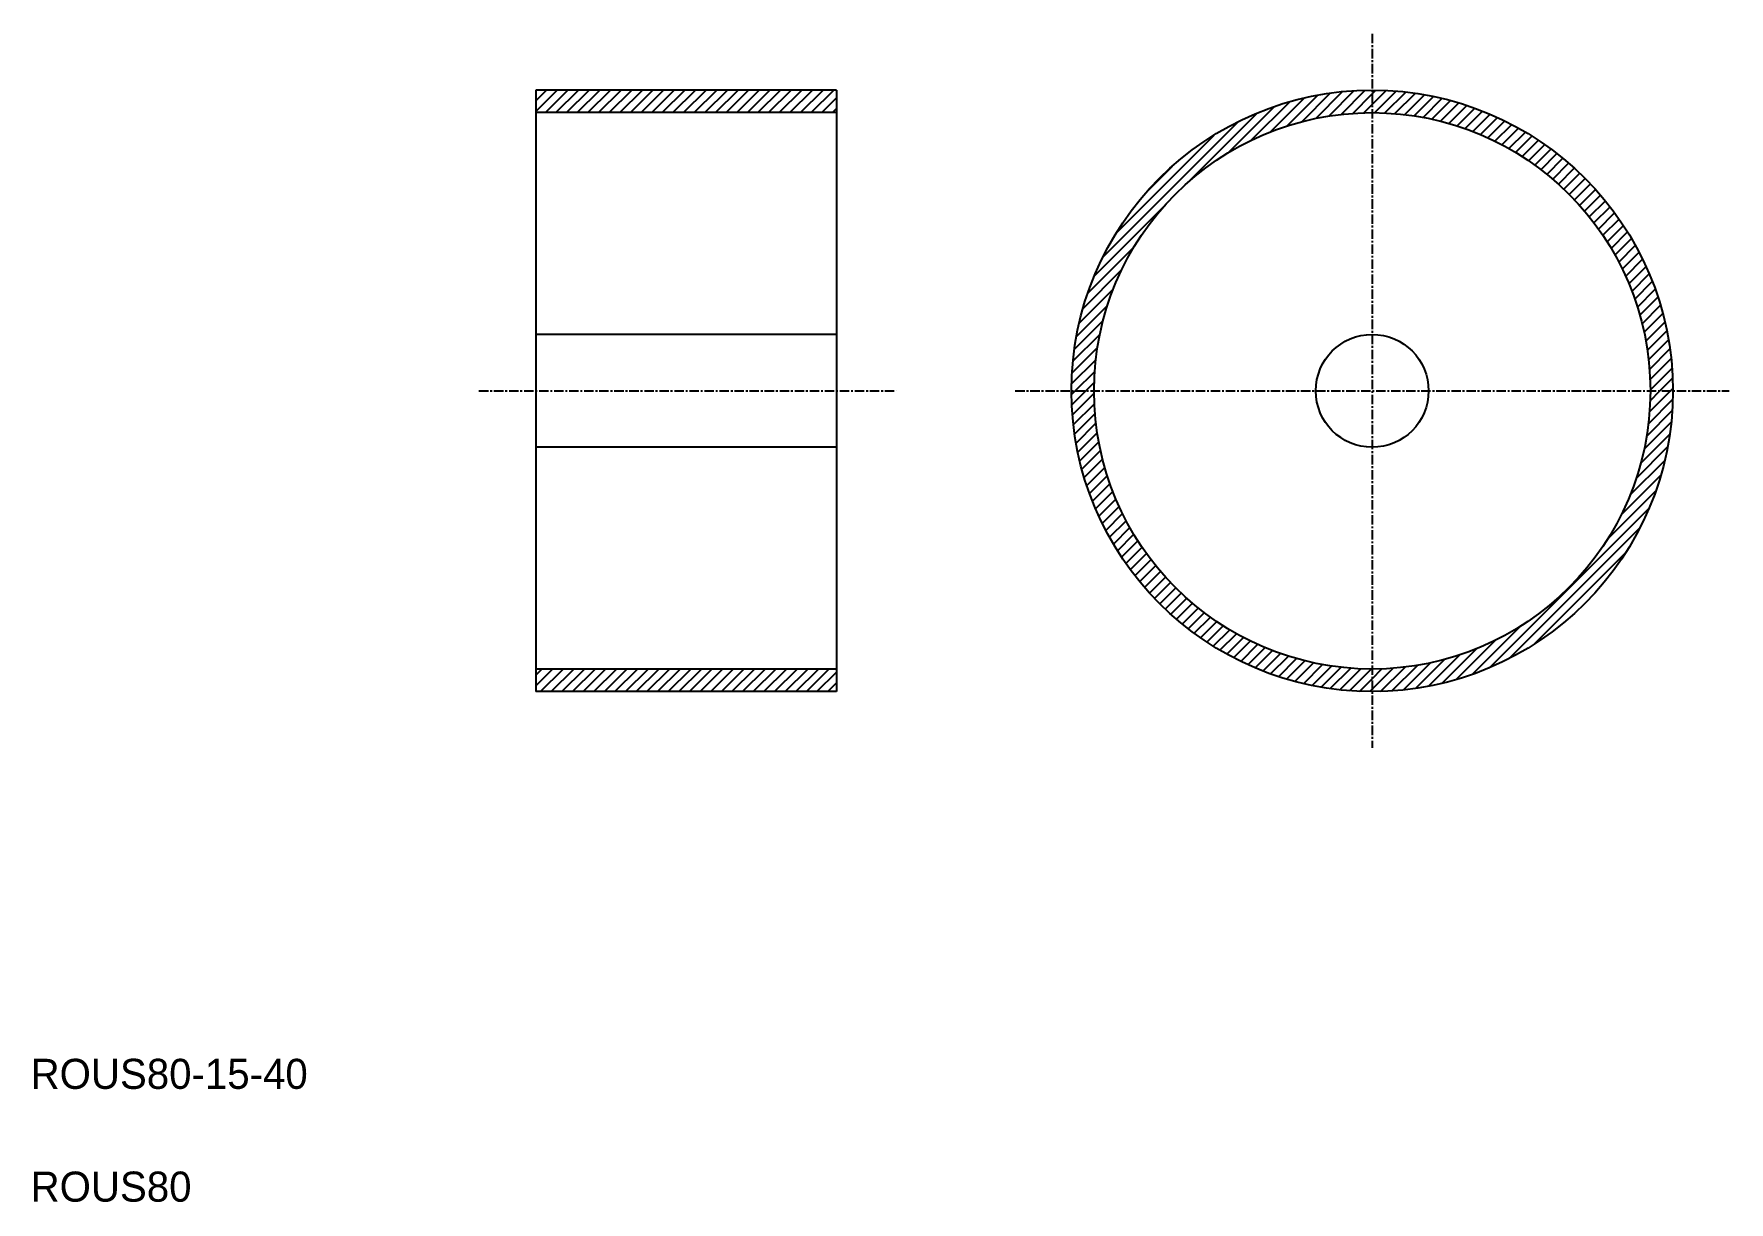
# Model space of a CAD drawing. Extents: x 10 to 236, y 10 to 165.
import ezdxf

# ---------------------------------------------------------------- set-up
doc = ezdxf.new("R2010")
doc.units = 0
doc.linetypes.add('CENTER', pattern=[2, 1.25, -0.25, 0.25, -0.25])
doc.layers.get('0').update_dxf_attribs({"linetype": 'CONTINUOUS'})
doc.layers.add('CENTER', color=1, linetype='CENTER')

# ---------------------------------------------------------------- blocks, each defined once
blk = doc.blocks.new('*X2')
at = {"color": 0, "linetype": 'CONTINUOUS'}
for p, q in [((77.21, 154.99), (80.05, 157.84)), ((77.21, 156.4), (78.64, 157.84)), ((77.21, 157.82), (77.22, 157.84)), ((78.47, 154.84), (81.47, 157.84)), ((79.88, 154.84), (82.88, 157.84)), ((81.3, 154.84), (84.3, 157.84)), ((82.71, 154.84), (85.71, 157.84)), ((84.12, 154.84), (87.12, 157.84)), ((85.54, 154.84), (88.54, 157.84)), ((86.95, 154.84), (89.95, 157.84)), ((88.37, 154.84), (91.37, 157.84)), ((89.78, 154.84), (92.78, 157.84)), ((91.2, 154.84), (94.2, 157.84)), ((92.61, 154.84), (95.61, 157.84)), ((94.02, 154.84), (97.02, 157.84)), ((95.44, 154.84), (98.44, 157.84)), ((96.85, 154.84), (99.85, 157.84)), ((98.27, 154.84), (101.27, 157.84)), ((99.68, 154.84), (102.68, 157.84)), ((101.1, 154.84), (104.1, 157.84)), ((102.51, 154.84), (105.51, 157.84)), ((103.92, 154.84), (106.92, 157.84)), ((105.34, 154.84), (108.34, 157.84)), ((106.75, 154.84), (109.75, 157.84)), ((108.17, 154.84), (111.17, 157.84)), ((109.58, 154.84), (112.58, 157.84)), ((110.99, 154.84), (113.99, 157.84)), ((112.41, 154.84), (115.41, 157.84)), ((113.82, 154.84), (116.82, 157.84)), ((115.24, 154.84), (117.21, 156.81)), ((169.28, 149.49), (175.47, 155.67)), ((172.37, 151.16), (177.53, 156.32)), ((174.89, 152.26), (179.43, 156.81)), ((177.09, 153.05), (181.22, 157.18)), ((179.09, 153.63), (182.9, 157.45)), ((180.93, 154.06), (184.51, 157.64)), ((182.66, 154.38), (186.05, 157.76)), ((184.3, 154.6), (187.52, 157.82)), ((185.86, 154.74), (188.45, 157.34)), ((187.35, 154.82), (188.45, 155.92)), ((188.45, 157.34), (188.94, 157.83)), ((188.45, 155.92), (190.32, 157.79)), ((188.77, 154.83), (191.65, 157.71)), ((190.15, 154.8), (192.94, 157.58)), ((191.48, 154.71), (194.19, 157.42)), ((192.77, 154.58), (195.41, 157.22)), ((194.01, 154.41), (196.59, 157)), ((195.22, 154.21), (197.75, 156.74)), ((196.4, 153.97), (198.88, 156.45)), ((197.54, 153.7), (199.98, 156.14)), ((198.65, 153.4), (201.05, 155.8)), ((116.65, 154.84), (117.21, 155.39)), ((152.65, 135.68), (170.61, 153.63)), ((163.93, 145.54), (173.2, 154.81)), ((199.74, 153.07), (202.1, 155.43)), ((200.8, 152.71), (203.13, 155.04)), ((201.83, 152.33), (204.13, 154.63)), ((202.84, 151.92), (205.11, 154.2)), ((203.82, 151.49), (206.07, 153.74)), ((154.43, 138.87), (167.41, 151.86)), ((204.78, 151.04), (207.01, 153.27)), ((205.71, 150.56), (207.93, 152.77)), ((206.63, 150.06), (208.82, 152.26)), ((207.52, 149.54), (209.7, 151.72)), ((208.4, 149), (210.56, 151.17)), ((209.25, 148.44), (211.4, 150.59)), ((210.08, 147.85), (212.23, 150)), ((210.89, 147.25), (213.03, 149.39)), ((158.56, 144.41), (161.87, 147.73)), ((211.68, 146.63), (213.82, 148.76)), ((212.46, 145.99), (214.58, 148.12)), ((213.21, 145.33), (215.33, 147.45)), ((213.94, 144.65), (216.07, 146.77)), ((214.66, 143.95), (216.78, 146.07)), ((215.36, 143.23), (217.48, 145.35)), ((216.03, 142.49), (218.16, 144.62)), ((151.47, 133.08), (160.74, 142.36)), ((216.69, 141.74), (218.82, 143.87)), ((217.33, 140.96), (219.46, 143.1)), ((217.95, 140.17), (220.09, 142.31)), ((218.55, 139.35), (220.7, 141.5)), ((219.13, 138.52), (221.29, 140.68)), ((219.69, 137.66), (221.86, 139.83)), ((220.23, 136.79), (222.41, 138.97)), ((220.74, 135.89), (222.94, 138.09)), ((150.61, 130.81), (156.8, 137)), ((221.24, 134.97), (223.46, 137.19)), ((221.71, 134.03), (223.95, 136.27)), ((222.17, 133.07), (224.42, 135.33)), ((149.97, 128.75), (155.12, 133.91)), ((222.59, 132.08), (224.87, 134.36)), ((223, 131.07), (225.3, 133.38)), ((149.48, 126.85), (154.02, 131.4)), ((223.38, 130.04), (225.71, 132.37)), ((223.73, 128.98), (226.1, 131.35)), ((149.11, 125.07), (153.24, 129.19)), ((224.06, 127.89), (226.46, 130.29)), ((224.35, 126.77), (226.8, 129.22)), ((148.83, 123.38), (152.65, 127.2)), ((224.62, 125.62), (227.11, 128.11)), ((224.85, 124.44), (227.39, 126.98)), ((148.64, 121.77), (152.22, 125.35)), ((225.05, 123.23), (227.64, 125.82)), ((225.22, 121.98), (227.87, 124.63)), ((148.46, 118.76), (151.68, 121.98)), ((148.52, 120.24), (151.9, 123.62)), ((225.34, 120.69), (228.06, 123.41)), ((225.42, 119.35), (228.22, 122.15)), ((148.95, 117.84), (151.54, 120.43)), ((225.45, 117.97), (228.33, 120.85)), ((226.73, 117.84), (228.41, 119.52)), ((148.45, 117.34), (148.95, 117.84)), ((148.49, 115.97), (150.36, 117.84)), ((148.58, 114.64), (151.45, 117.51)), ((150.36, 117.84), (151.47, 118.94)), ((225.34, 115.03), (228.14, 117.84)), ((225.43, 116.53), (226.73, 117.84)), ((228.14, 117.84), (228.45, 118.14)), ((148.7, 113.35), (151.49, 116.13)), ((224.96, 111.82), (228.36, 115.23)), ((225.19, 113.47), (228.43, 116.71)), ((148.86, 112.09), (151.57, 114.8)), ((149.06, 110.88), (151.7, 113.52)), ((224.63, 110.07), (228.23, 113.68)), ((149.29, 109.69), (151.87, 112.27)), ((149.55, 108.53), (152.07, 111.06)), ((224.17, 108.21), (228.03, 112.06)), ((149.83, 107.41), (152.31, 109.89)), ((150.15, 106.31), (152.58, 108.74)), ((222.74, 103.95), (227.36, 108.57)), ((223.57, 106.19), (227.74, 110.37)), ((150.49, 105.23), (152.88, 107.63)), ((150.85, 104.18), (153.21, 106.54)), ((221.59, 101.38), (226.85, 106.64)), ((151.24, 103.16), (153.57, 105.49)), ((151.65, 102.15), (153.95, 104.46)), ((219.79, 98.16), (226.18, 104.56)), ((152.08, 101.17), (154.36, 103.45)), ((152.54, 100.21), (154.79, 102.47)), ((153.02, 99.28), (155.25, 101.51)), ((204.03, 81), (225.29, 102.25)), ((153.51, 98.36), (155.72, 100.57)), ((154.03, 97.46), (156.22, 99.65)), ((206.68, 82.23), (224.05, 99.6)), ((154.56, 96.58), (156.74, 98.76)), ((155.12, 95.72), (157.29, 97.89)), ((155.69, 94.88), (157.85, 97.04)), ((156.28, 94.06), (158.43, 96.2)), ((156.89, 93.25), (159.03, 95.39)), ((210.01, 84.14), (222.14, 96.28)), ((157.52, 92.47), (159.65, 94.6)), ((158.17, 91.7), (160.3, 93.83)), ((158.83, 90.95), (160.96, 93.07)), ((159.51, 90.22), (161.64, 92.34)), ((160.21, 89.5), (162.33, 91.62)), ((160.93, 88.81), (163.05, 90.93)), ((161.67, 88.13), (163.79, 90.25)), ((162.42, 87.46), (164.55, 89.59)), ((163.19, 86.82), (165.32, 88.95)), ((163.98, 86.19), (166.12, 88.33)), ((164.78, 85.59), (166.93, 87.74)), ((165.61, 85), (167.77, 87.16)), ((166.45, 84.43), (168.62, 86.6)), ((167.31, 83.87), (169.5, 86.06)), ((201.73, 80.1), (208.12, 86.5)), ((168.19, 83.34), (170.39, 85.54)), ((169.1, 82.83), (171.31, 85.04)), ((170.02, 82.34), (172.25, 84.57)), ((170.96, 81.86), (173.21, 84.12)), ((171.92, 81.41), (174.2, 83.69)), ((197.72, 78.92), (202.33, 83.54)), ((199.64, 79.43), (204.9, 84.7)), ((172.9, 80.98), (175.21, 83.29)), ((173.91, 80.57), (176.24, 82.91)), ((174.94, 80.19), (177.31, 82.55)), ((175.99, 79.82), (178.39, 82.23)), ((177.07, 79.49), (179.51, 81.93)), ((178.17, 79.18), (180.66, 81.66)), ((179.3, 78.89), (181.84, 81.43)), ((180.46, 78.64), (183.05, 81.23)), ((191.06, 77.92), (194.46, 81.33)), ((192.6, 78.05), (196.21, 81.66)), ((194.22, 78.25), (198.07, 82.11)), ((195.92, 78.54), (200.1, 82.72)), ((77.21, 78.62), (79.42, 80.84)), ((77.21, 80.04), (78.01, 80.84)), ((77.84, 77.84), (80.84, 80.84)), ((79.25, 77.84), (82.25, 80.84)), ((80.66, 77.84), (83.66, 80.84)), ((82.08, 77.84), (85.08, 80.84)), ((83.49, 77.84), (86.49, 80.84)), ((84.91, 77.84), (87.91, 80.84)), ((86.32, 77.84), (89.32, 80.84)), ((87.73, 77.84), (90.73, 80.84)), ((89.15, 77.84), (92.15, 80.84)), ((90.56, 77.84), (93.56, 80.84)), ((91.98, 77.84), (94.98, 80.84)), ((93.39, 77.84), (96.39, 80.84)), ((94.81, 77.84), (97.81, 80.84)), ((96.22, 77.84), (99.22, 80.84)), ((97.63, 77.84), (100.63, 80.84)), ((99.05, 77.84), (102.05, 80.84)), ((100.46, 77.84), (103.46, 80.84)), ((101.88, 77.84), (104.88, 80.84)), ((103.29, 77.84), (106.29, 80.84)), ((104.71, 77.84), (107.71, 80.84)), ((106.12, 77.84), (109.12, 80.84)), ((107.53, 77.84), (110.53, 80.84)), ((108.95, 77.84), (111.95, 80.84)), ((110.36, 77.84), (113.36, 80.84)), ((111.78, 77.84), (114.78, 80.84)), ((113.19, 77.84), (116.19, 80.84)), ((114.6, 77.84), (117.21, 80.44)), ((116.02, 77.84), (117.21, 79.02)), ((181.65, 78.42), (184.31, 81.07)), ((182.88, 78.23), (185.6, 80.95)), ((184.13, 78.07), (186.93, 80.87)), ((185.43, 77.95), (188.32, 80.84)), ((186.77, 77.87), (188.45, 79.55)), ((188.45, 78.14), (191.25, 80.94)), ((188.45, 79.55), (189.75, 80.86)), ((189.57, 77.85), (192.82, 81.09)), ((188.14, 77.84), (188.45, 78.14))]:
    blk.add_line(p, q, dxfattribs=at)

msp = doc.modelspace()

# ---------------------------------------------------------------- linework, layer by layer
at = {"color": 7, "linetype": 'CONTINUOUS'}
for p, q in [((77.207711, 157.835145), (77.207711, 77.835145)), ((117.207711, 157.835145), (77.207711, 157.835145)), ((117.207711, 157.835145), (117.207711, 77.835145)), ((117.207711, 154.835145), (77.207711, 154.835145)), ((77.207711, 137.835145), (77.207711, 137.835245)), ((117.207711, 125.335145), (77.207711, 125.335145)), ((77.207711, 117.835145), (77.207811, 117.835145)), ((117.207711, 110.335145), (77.207711, 110.335145)), ((117.207711, 80.835145), (77.207711, 80.835145)), ((117.207711, 77.835145), (77.207711, 77.835145))]:
    msp.add_line(p, q, dxfattribs=at)
for radius in [40, 37, 7.5]:
    msp.add_circle((188.448665, 117.835145), radius, dxfattribs=at)
at = {"layer": 'CENTER', "color": 1, "linetype": 'CENTER'}
for p, q in [((188.448665, 165.307919), (188.448665, 70.362371)), ((69.635444, 117.835145), (125.136695, 117.835145)), ((140.975891, 117.835145), (235.921439, 117.835145))]:
    msp.add_line(p, q, dxfattribs=at)

# ---------------------------------------------------------------- block references
at = {"color": 3, "linetype": 'CONTINUOUS'}
msp.add_blockref('*X2', (0, 0), dxfattribs=at)

# ---------------------------------------------------------------- texts
at = {"color": 7, "linetype": 'CONTINUOUS'}
for s, p in [('ROUS80-15-40', (10, 25)), ('ROUS80', (10, 10))]:
    msp.add_text(s, height=4, dxfattribs=at).set_placement(p)

doc.saveas('drawing.dxf')
